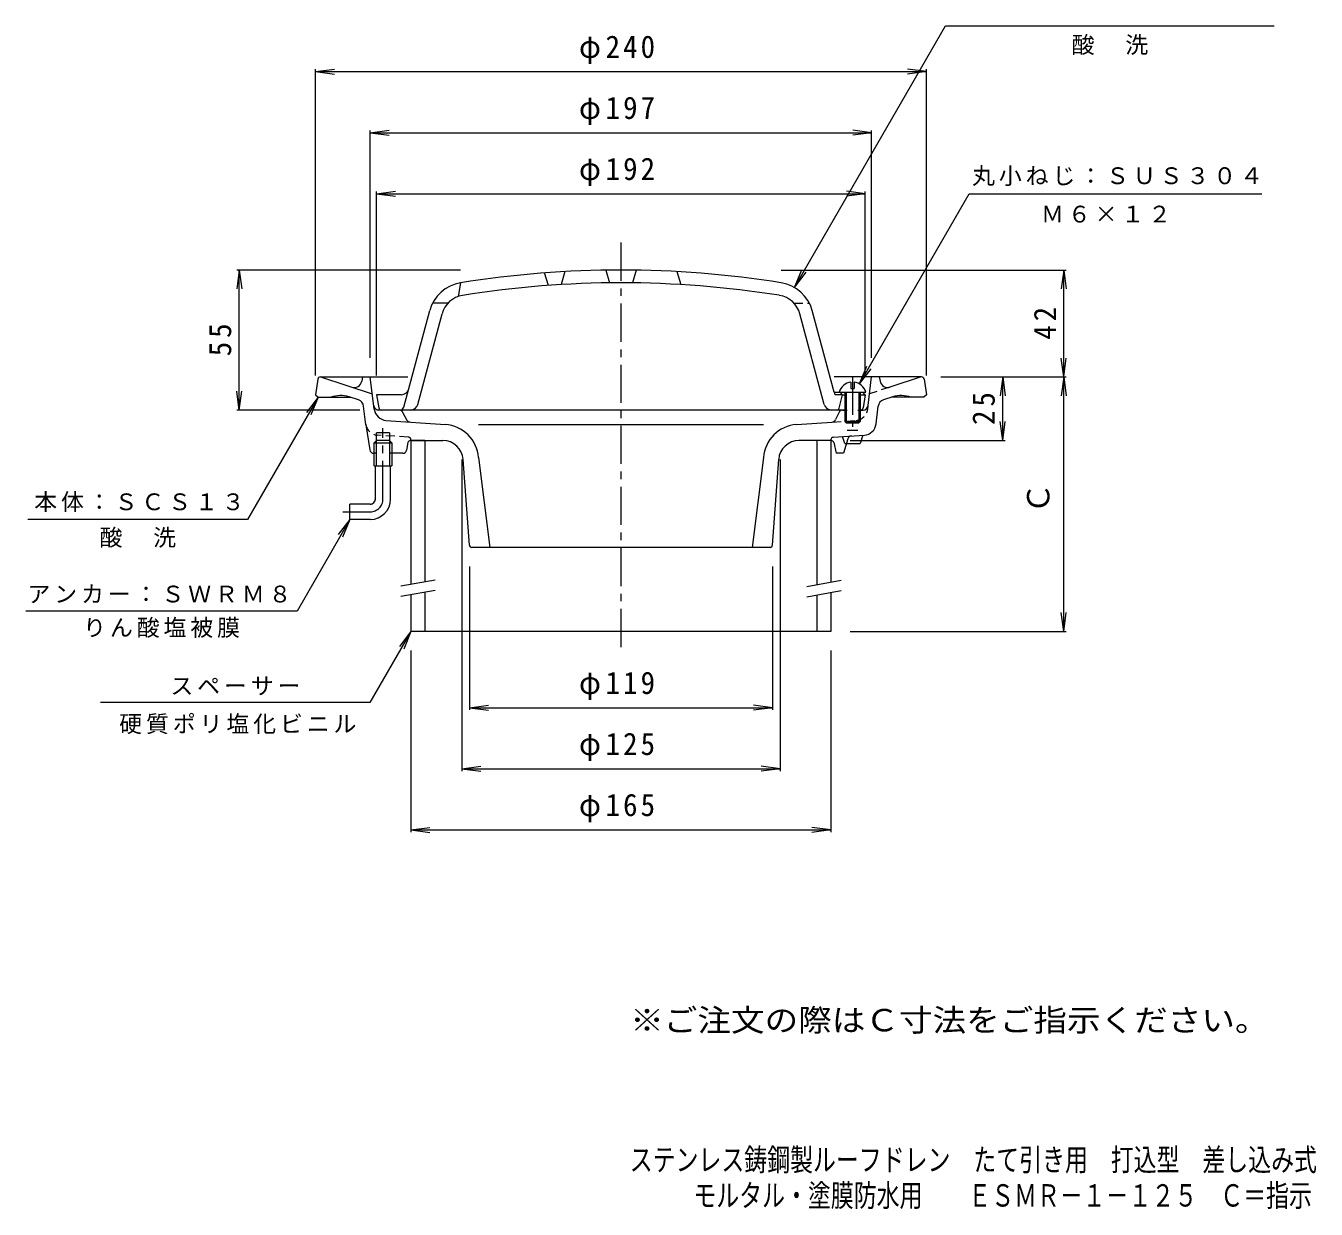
# Model space of a CAD drawing. Units: millimetres, scale not verified, with parts at other scales. Extents: x -278 to 229, y -346 to 376.
# Drawn here: x -278 to 229, y -346 to 119 of the extents above; entities that cross this region are included whole.
import ezdxf
from ezdxf.enums import TextEntityAlignment as Align

# ---------------------------------------------------------------- set-up
doc = ezdxf.new("R2010")
doc.units = ezdxf.units.MM
doc.header["$LTSCALE"] = 3
for name, pattern in [('CHAIN1', [8, 5, -1, 1, -1]), ('DASHED1', [1.8, 1.2, -0.6]), ('DOUBLE_CHAIN2', [12.8, 9, -1, 0.6, -0.6, 0.6, -1])]:
    doc.linetypes.add(name, pattern=pattern)
for name, color, linetype, lineweight in [('0-0_通り芯', 3, 'Continuous', 9), ('0-2_仕上', 6, 'Continuous', 9), ('0-3_建具', 4, 'Continuous', 9), ('0-4_その他', 7, 'Continuous', 9), ('0-5_寸法', 7, 'Continuous', 9)]:
    doc.layers.add(name, color=color, linetype=linetype, lineweight=lineweight)
doc.layers.add('F-5_F-5ﾚｲﾔ', color=6, linetype='Continuous')
doc.styles.add('ＭＳ ゴシック', font='')
doc.styles.get('ＭＳ ゴシック').set_extended_font_data('MS Gothic')

msp = doc.modelspace()

# ---------------------------------------------------------------- linework, layer by layer
at = {"layer": '0-0_通り芯', "linetype": 'CHAIN1'}
for p, q in [((-44.124, 33.871), (-44.124, -126.312)), ((-137.624, -66.944), (-137.624, -39.079)), ((-153.348, -71.944), (-142.624, -71.944))]:
    msp.add_line(p, q, dxfattribs=at)
at = {"layer": '0-0_通り芯'}
for p, q in [((-162.241, -18.944), (-127.913, -18.944)), ((-162.124, -18.944), (-141.813, -25.543)), ((-145.624, -18.944), (-145.966, -20.667)), ((-141.065, -31.64), (-142.624, -18.944)), ((73.993, -18.944), (39.665, -18.944)), ((52.996, -30.187), (54.376, -18.944)), ((57.376, -18.944), (57.719, -20.667)), ((73.876, -18.944), (61.588, -22.936)), ((-163.124, -26.944), (-150.446, -26.944)), ((-147.291, -27.969), (-150.901, -26.796)), ((62.653, -26.796), (59.043, -27.969)), ((74.876, -26.944), (62.199, -26.944)), ((-144.339, -37.797), (-145.24, -30.457)), ((41.548, -32.997), (40.181, -35.61)), ((42.98, -31.944), (44.735, -31.944)), ((48.995, -31.944), (51.011, -31.944)), ((56.137, -37.422), (56.993, -30.457)), ((-144.339, -37.797), (-142.781, -47.62)), ((-136.451, -36.018), (-113.119, -37.65)), ((-100.132, -37.65), (11.884, -37.65)), ((24.872, -37.65), (38.855, -36.672)), ((-140.174, -43.944), (-141.074, -44.844)), ((-141.074, -44.844), (-134.174, -44.844)), ((-141.074, -53.944), (-141.074, -44.844)), ((-135.074, -40.944), (-140.174, -40.944)), ((-140.174, -53.944), (-140.174, -40.944)), ((-135.074, -43.944), (-140.174, -43.944)), ((-135.074, -40.944), (-135.074, -53.944)), ((-135.074, -43.944), (-134.174, -44.844)), ((-134.174, -44.844), (-134.174, -53.944)), ((-127.828, -44.765), (-128.372, -47.755)), ((-126.844, -43.944), (-114.073, -43.944)), ((38.558, -43.944), (25.825, -43.944)), ((38.376, -43.652), (38.376, -43.944)), ((39.307, -42.655), (51.523, -41.801)), ((39.538, -44.746), (40.376, -48.907)), ((45.079, -43.224), (43.376, -48.907)), ((43.876, -45.125), (49.876, -45.125)), ((50.876, -41.846), (49.876, -45.125)), ((-140.174, -48.944), (-141.291, -48.944)), ((-129.839, -48.944), (-135.074, -48.944)), ((-100.132, -50.618), (-95.624, -85.944)), ((11.884, -50.618), (7.376, -85.944)), ((43.376, -48.907), (40.376, -48.907)), ((-141.074, -53.944), (-134.174, -53.944)), ((-140.624, -66.944), (-140.624, -53.944)), ((-134.624, -66.944), (-134.624, -53.944)), ((-103.69, -85.015), (-106.093, -51.374)), ((15.443, -85.015), (17.846, -51.374)), ((-142.624, -68.944), (-150.624, -68.944)), ((14.445, -85.944), (-102.693, -85.944))]:
    msp.add_line(p, q, dxfattribs=at)
at = {"layer": '0-0_通り芯', "linetype": 'DASHED1'}
for p, q in [((61.588, -22.936), (53.566, -25.543)), ((52.817, -31.64), (52.996, -30.187)), ((38.854, -36.66), (48.203, -36.006)), ((-127.554, -42.655), (-139.771, -41.801)), ((-126.624, -43.652), (-126.624, -43.944)), ((43.876, -45.125), (42.876, -42.405))]:
    msp.add_line(p, q, dxfattribs=at)
at = {"layer": '0-0_通り芯', "linetype": 'DOUBLE_CHAIN2'}
for p, q in [((-131.227, -31.944), (-139.258, -31.944)), ((-129.795, -32.997), (-128.292, -35.927))]:
    msp.add_line(p, q, dxfattribs=at)
at = {"layer": '0-0_通り芯', "color": 4}
msp.add_line((48.995, -39.944), (44.735, -39.944), dxfattribs=at)
at = {"layer": '0-0_通り芯'}
for points in [[(-163.233, -19.82), (-164.124, -25.944), (-163.124, -26.944)], [(74.986, -19.82), (75.876, -25.944), (74.876, -26.944)], [(-142.624, -74.944), (-150.624, -74.944), (-150.624, -68.944)]]:
    msp.add_lwpolyline(points, dxfattribs=at)
for centre, radius, start, end in [((-162.241, -19.944), 1, 90, 172.8746), ((73.993, -19.944), 1, 7.1254, 90), ((-148.909, -20.083), 3, 251.99994, 348.7693), ((60.661, -20.083), 3, 191.2307, 288.00006), ((-154.3, -37.258), 11, 72.00029, 110.34183), ((-148.218, -30.822), 3, 7.00043, 72.00015), ((51.011, -29.944), 2, 270, 353.00002), ((59.97, -30.822), 3, 107.99985, 172.99957), ((66.053, -37.258), 11, 69.65817, 107.99971), ((-136.102, -31.03), 5, 186.99902, 266.00024), ((42.98, -33.444), 1.5, 90, 162.6731), ((-114.096, -51.616), 14, 4.08563, 85.99994), ((25.849, -51.616), 14, 94.00006, 175.91437), ((38.75, -35.163), 1.5, 274.00117, 342.67337), ((51.175, -36.813), 5, 273.99976, 352.99933), ((-126.844, -44.944), 1, 90, 169.70268), ((-114.073, -51.944), 8, 4.0858, 90), ((25.825, -51.944), 8, 90, 175.9142), ((39.376, -43.652), 1, 93.99933, 180), ((38.558, -44.944), 1, 11.39172, 90), ((46.516, -43.654), 1.5, 94, 163.32381), ((-141.291, -47.444), 1.5, 186.76208, 270), ((-129.839, -47.444), 1.5, 270, 348.02353), ((-142.624, -66.944), 2, 270, 0), ((-142.624, -66.944), 8, 270, 0), ((-102.693, -84.944), 1, 184.08376, 270), ((14.445, -84.944), 1, 270, 355.91624)]:
    msp.add_arc(centre, radius, start, end, dxfattribs=at)
at = {"layer": '0-0_通り芯', "linetype": 'DOUBLE_CHAIN2'}
for centre, radius, start, end in [((-139.258, -29.944), 2, 186.99998, 270), ((-131.227, -33.444), 1.5, 17.3269, 90), ((-126.997, -35.163), 1.5, 210.53842, 265.99883)]:
    msp.add_arc(centre, radius, start, end, dxfattribs=at)
at = {"layer": '0-0_通り芯', "linetype": 'DASHED1'}
for centre, radius, start, end in [((47.855, -31.03), 5, 273.99976, 353.00098), ((-139.422, -36.813), 5, 187.00067, 266.00024), ((-127.624, -43.652), 1, 0, 85.99966)]:
    msp.add_arc(centre, radius, start, end, dxfattribs=at)
at = {"layer": '0-0_通り芯', "linetype": 'CHAIN1'}
for radius in [2, 5]:
    msp.add_arc((-142.624, -66.944), radius, 270, 0, dxfattribs=at)
at = {"layer": '0-2_仕上'}
for p, q in [((-72.624, 17.027), (-74.124, 21.93)), ((-66.124, 22.451), (-67.624, 17.357)), ((-50.124, 23.012), (-48.624, 18.031)), ((-38.124, 23.012), (-39.624, 18.031)), ((-22.124, 22.451), (-20.624, 17.357)), ((-107.124, 18.064), (-108.124, 12.671)), ((-129.442, -30.863), (-119.261, 7.132)), ((-123.959, -29.72), (-114.432, 5.838)), ((-111.983, 10.056), (-118.097, 10.056)), ((35.712, -29.72), (26.184, 5.838)), ((39.608, -24.944), (31.014, 7.132)), ((39.608, -24.944), (50.876, -24.944)), ((42.867, -25.931), (41.879, -24.944)), ((51.876, -25.943), (50.876, -24.944)), ((-140.124, -25.943), (-139.273, -31.122)), ((-130.426, -25.943), (-140.124, -25.943)), ((41.568, -31.19), (42.903, -25.931)), ((42.867, -25.943), (43.865, -25.943)), ((49.865, -25.943), (51.876, -25.943)), ((51.876, -25.943), (51.026, -31.122)), ((43.865, -31.944), (-138.289, -31.944)), ((50.042, -31.944), (49.865, -31.944))]:
    msp.add_line(p, q, dxfattribs=at)
at = {"layer": '0-2_仕上', "linetype": 'DASHED1'}
for p, q in [((23.736, 10.056), (29.85, 10.056)), ((39.608, -24.944), (39.876, -25.943)), ((42.867, -25.943), (39.876, -25.943))]:
    msp.add_line(p, q, dxfattribs=at)
at = {"layer": '0-2_仕上', "color": 4, "linetype": 'CHAIN1'}
msp.add_line((46.865, -18.899), (46.865, -38.585), dxfattribs=at)
at = {"layer": '0-2_仕上', "color": 4}
for p, q in [((46.265, -20.977), (46.265, -23.444)), ((46.265, -23.444), (47.465, -23.444)), ((47.465, -20.977), (47.465, -23.444)), ((49.365, -24.944), (49.365, -36.944)), ((49.865, -24.944), (49.865, -36.444)), ((50.876, -24.944), (52.115, -24.944)), ((43.865, -36.444), (49.865, -36.444)), ((49.365, -36.944), (49.865, -36.444))]:
    msp.add_line(p, q, dxfattribs=at)
for points in [[(43.865, -24.944), (43.865, -36.444), (44.365, -36.944)], [(44.365, -24.944), (44.365, -36.944), (49.365, -36.944)]]:
    msp.add_lwpolyline(points, dxfattribs=at)
at = {"layer": '0-2_仕上'}
for centre, radius, start, end in [((-44.124, -376.944), 400, 80.93651, 99.06349), ((-104.772, 3.25), 15, 99.06351, 164.99998), ((-44.124, -376.944), 395, 80.94321, 99.06349), ((16.525, 3.25), 15, 14.99997, 80.93649), ((-104.772, 3.25), 10, 99.06346, 164.99994), ((16.525, 3.25), 10, 15.00005, 80.67207), ((-130.426, -22.944), 3, 270, 345.00043), ((-126.857, -28.944), 3, 270, 345.00027), ((38.61, -28.944), 3, 194.99973, 270), ((-138.289, -30.943), 1, 190.30489, 270), ((-130.882, -30.444), 1.5, 270, 344.99969), ((40.598, -30.943), 1, 270, 345.75659), ((50.042, -30.943), 1, 270, 349.69493)]:
    msp.add_arc(centre, radius, start, end, dxfattribs=at)
at = {"layer": '0-2_仕上', "color": 4}
for start, end in [(96.32591, 164.60773), (15.39227, 83.67409)]:
    msp.add_arc((46.865, -26.389), 5.445, start, end, dxfattribs=at)
at = {"layer": '0-3_建具'}
for p, q in [((-121.124, -43.944), (-126.624, -43.944)), ((-126.624, -43.944), (-126.624, -100.372)), ((-121.124, -43.944), (-121.124, -99.402)), ((38.376, -43.944), (32.876, -43.944)), ((32.876, -43.944), (32.876, -100.548)), ((38.376, -43.944), (38.376, -99.579)), ((-126.624, -104.434), (-126.624, -118.944)), ((-121.124, -103.464), (-121.124, -118.944)), ((32.876, -104.61), (32.876, -118.944)), ((38.376, -103.64), (38.376, -118.944)), ((38.376, -118.944), (-126.624, -118.944))]:
    msp.add_line(p, q, dxfattribs=at)
at = {"layer": '0-3_建具', "color": 7}
for p, q in [((-130.624, -101.077), (-117.124, -98.697)), ((28.876, -101.254), (42.376, -98.873)), ((-130.624, -105.139), (-117.124, -102.759)), ((28.876, -105.315), (42.376, -102.935))]:
    msp.add_line(p, q, dxfattribs=at)
at = {"layer": '0-4_その他'}
for p, q in [((-164.124, 101.056), (-156.688, 102.035)), ((-164.124, -18.444), (-164.124, 101.956)), ((75.876, 101.056), (68.44, 102.035)), ((75.876, -18.444), (75.876, 101.956)), ((-164.124, 101.056), (75.876, 101.056)), ((-164.124, 101.056), (-156.688, 100.078)), ((75.876, 101.056), (68.44, 100.078)), ((-142.624, 77.056), (-135.188, 78.035)), ((-142.624, -11.444), (-142.624, 77.956)), ((-142.624, 77.056), (54.376, 77.056)), ((-142.624, 77.056), (-135.188, 76.078)), ((54.376, 77.056), (46.94, 78.035)), ((54.376, 77.056), (46.94, 76.078)), ((54.376, -11.444), (54.376, 77.956)), ((-140.124, 53.056), (-132.688, 54.035)), ((-140.124, -18.444), (-140.124, 53.956)), ((-140.124, 53.056), (51.876, 53.056)), ((-140.124, 53.056), (-132.688, 52.078)), ((51.876, 53.056), (44.44, 54.035)), ((51.876, 53.056), (44.44, 52.078)), ((51.876, -18.444), (51.876, 53.956)), ((-194.124, 23.056), (-195.103, 15.621)), ((-107.124, 23.056), (-195.024, 23.056)), ((-194.124, -31.944), (-194.124, 23.056)), ((-194.124, 23.056), (-193.145, 15.621)), ((18.888, 23.056), (130.776, 23.056)), ((129.876, 23.056), (128.897, 15.621)), ((129.876, -18.944), (129.876, 23.056)), ((129.876, 23.056), (130.855, 15.621)), ((129.876, -18.944), (128.897, -11.508)), ((129.876, -18.944), (130.855, -11.508)), ((81.509, -18.944), (130.776, -18.944)), ((105.876, -18.944), (104.897, -26.379)), ((105.876, -43.944), (105.876, -18.944)), ((105.876, -18.944), (106.855, -26.379)), ((129.876, -18.944), (128.897, -26.379)), ((129.876, -118.944), (129.876, -18.944)), ((129.876, -18.944), (130.855, -26.379)), ((-194.124, -31.944), (-195.103, -24.508)), ((-194.124, -31.944), (-193.145, -24.508)), ((-146.758, -31.944), (-195.024, -31.944)), ((105.876, -43.944), (104.897, -36.508)), ((105.876, -43.944), (106.855, -36.508)), ((45.876, -43.944), (106.776, -43.944)), ((-106.624, -51.444), (-106.624, -173.844)), ((18.376, -51.444), (18.376, -173.844)), ((-103.624, -93.444), (-103.624, -149.844)), ((15.376, -93.444), (15.376, -149.844)), ((129.876, -118.944), (128.897, -111.508)), ((129.876, -118.944), (130.855, -111.508)), ((45.876, -118.944), (130.776, -118.944)), ((-126.624, -126.444), (-126.624, -197.844)), ((38.376, -126.444), (38.376, -197.844)), ((-103.624, -148.944), (-96.188, -147.965)), ((-103.624, -148.944), (15.376, -148.944)), ((-103.624, -148.944), (-96.188, -149.923)), ((15.376, -148.944), (7.94, -147.965)), ((15.376, -148.944), (7.94, -149.923)), ((-106.624, -172.944), (-99.188, -171.965)), ((18.376, -172.944), (10.941, -171.965)), ((-106.624, -172.944), (18.376, -172.944)), ((-106.624, -172.944), (-99.188, -173.923)), ((18.376, -172.944), (10.941, -173.923)), ((-126.624, -196.944), (-119.188, -195.965)), ((-126.624, -196.944), (38.376, -196.944)), ((-126.624, -196.944), (-119.188, -197.923)), ((38.376, -196.944), (30.94, -195.965)), ((38.376, -196.944), (30.94, -197.923))]:
    msp.add_line(p, q, dxfattribs=at)
at = {"layer": '0-5_寸法'}
for p, q in [((49.587, -21.673), (92.732, 53.056)), ((92.732, 53.056), (207.641, 53.056)), ((24.025, 16.24), (26.895, 23.169)), ((24.025, 16.24), (28.591, 22.19)), ((49.587, -21.673), (52.457, -14.744)), ((49.587, -21.673), (54.153, -15.723)), ((-163.124, -26.944), (-190.836, -74.944)), ((-163.124, -26.944), (-167.689, -32.894)), ((-163.124, -26.944), (-165.994, -33.873)), ((-190.836, -74.944), (-277.142, -74.944)), ((-150.624, -74.944), (-171.408, -110.944)), ((-150.624, -74.944), (-155.189, -80.894)), ((-150.624, -74.944), (-153.494, -81.873)), ((-171.408, -110.944), (-277.966, -110.944)), ((-126.624, -118.944), (-142.789, -146.944)), ((-126.624, -118.944), (-131.189, -124.894)), ((-126.624, -118.944), (-129.494, -125.873)), ((-142.789, -146.944), (-248.561, -146.944))]:
    msp.add_line(p, q, dxfattribs=at)
msp.add_lwpolyline([(24.025, 16.24), (83.386, 119.056), (212.576, 119.056)], dxfattribs=at)

# ---------------------------------------------------------------- texts
at = {"layer": '0-4_その他', "color": 2, "style": 'ＭＳ ゴシック'}
msp.add_text('Ｃ', height=8.798, rotation=90, dxfattribs=at).set_placement((126.876, -72.681), align=Align.BOTTOM_LEFT)
at = {"layer": '0-4_その他', "color": 2, "char_height": 8.798, "attachment_point": 7, "style": 'ＭＳ ゴシック'}
for s, insert in [('\\T1.21;\\W0.95;φ240', (-60.624, 104.056)), ('\\T1.21;\\W0.95;φ197', (-60.624, 80.056)), ('\\T1.21;\\W0.95;φ192', (-60.624, 56.056)), ('\\T1.21;\\W0.95;φ119', (-60.624, -145.944)), ('\\T1.21;\\W0.95;φ125', (-60.624, -169.944)), ('\\T1.21;\\W0.95;φ165', (-60.624, -193.944))]:
    msp.add_mtext(s, dxfattribs=dict(at, insert=insert))
at = {"layer": '0-4_その他', "color": 2, "char_height": 8.798, "attachment_point": 7, "rotation": 90, "style": 'ＭＳ ゴシック'}
for s, insert in [('\\T1.27;\\W0.95;42', (126.876, -4.319)), ('\\T1.27;\\W0.95;55', (-197.124, -10.819)), ('\\T1.27;\\W0.95;25', (102.876, -37.819))]:
    msp.add_mtext(s, dxfattribs=dict(at, insert=insert))
at = {"layer": '0-5_寸法', "char_height": 6.598, "attachment_point": 7, "style": 'ＭＳ ゴシック'}
for s, insert in [('\\T1.17;酸\u3000洗', (132.981, 107.58)), ('\\T1.17;丸小ねじ：ＳＵＳ３０４', (93.834, 56.096)), ('\\T1.17;Ｍ６×１２', (120.931, 41.644)), ('\\T1.17;本体：ＳＣＳ１３', (-274.669, -72.043)), ('\\T1.17;酸\u3000洗', (-248.989, -86.056)), ('\\T1.17;アンカー：ＳＷＲＭ８', (-277.342, -107.901)), ('\\T1.17;りん酸塩被膜', (-255.437, -121.502)), ('\\T1.17;スペーサー', (-221.175, -144.078)), ('\\T1.17;硬質ポリ塩化ビニル', (-241.28, -159.343))]:
    msp.add_mtext(s, dxfattribs=dict(at, insert=insert))
at = {"layer": 'F-5_F-5ﾚｲﾔ', "color": 2, "style": 'ＭＳ ゴシック', "width": 1.1}
msp.add_text('※ご注文の際はＣ寸法をご指示ください。', height=8.798, dxfattribs=at).set_placement((-40.488, -278.777), align=Align.BOTTOM_LEFT)
at = {"layer": 'F-5_F-5ﾚｲﾔ', "style": 'ＭＳ ゴシック', "width": 0.75}
for s, p in [('ステンレス鋳鋼製ルーフドレン\u3000たて引き用\u3000打込型\u3000差し込み式', (-40.667, -333.632)), ('モルタル・塗膜防水用\u3000\u3000ＥＳＭＲ－１－１２５\u3000Ｃ＝指示', (-15.661, -347.656))]:
    msp.add_text(s, height=8.798, dxfattribs=at).set_placement(p, align=Align.BOTTOM_LEFT)

doc.saveas('drawing.dxf')
